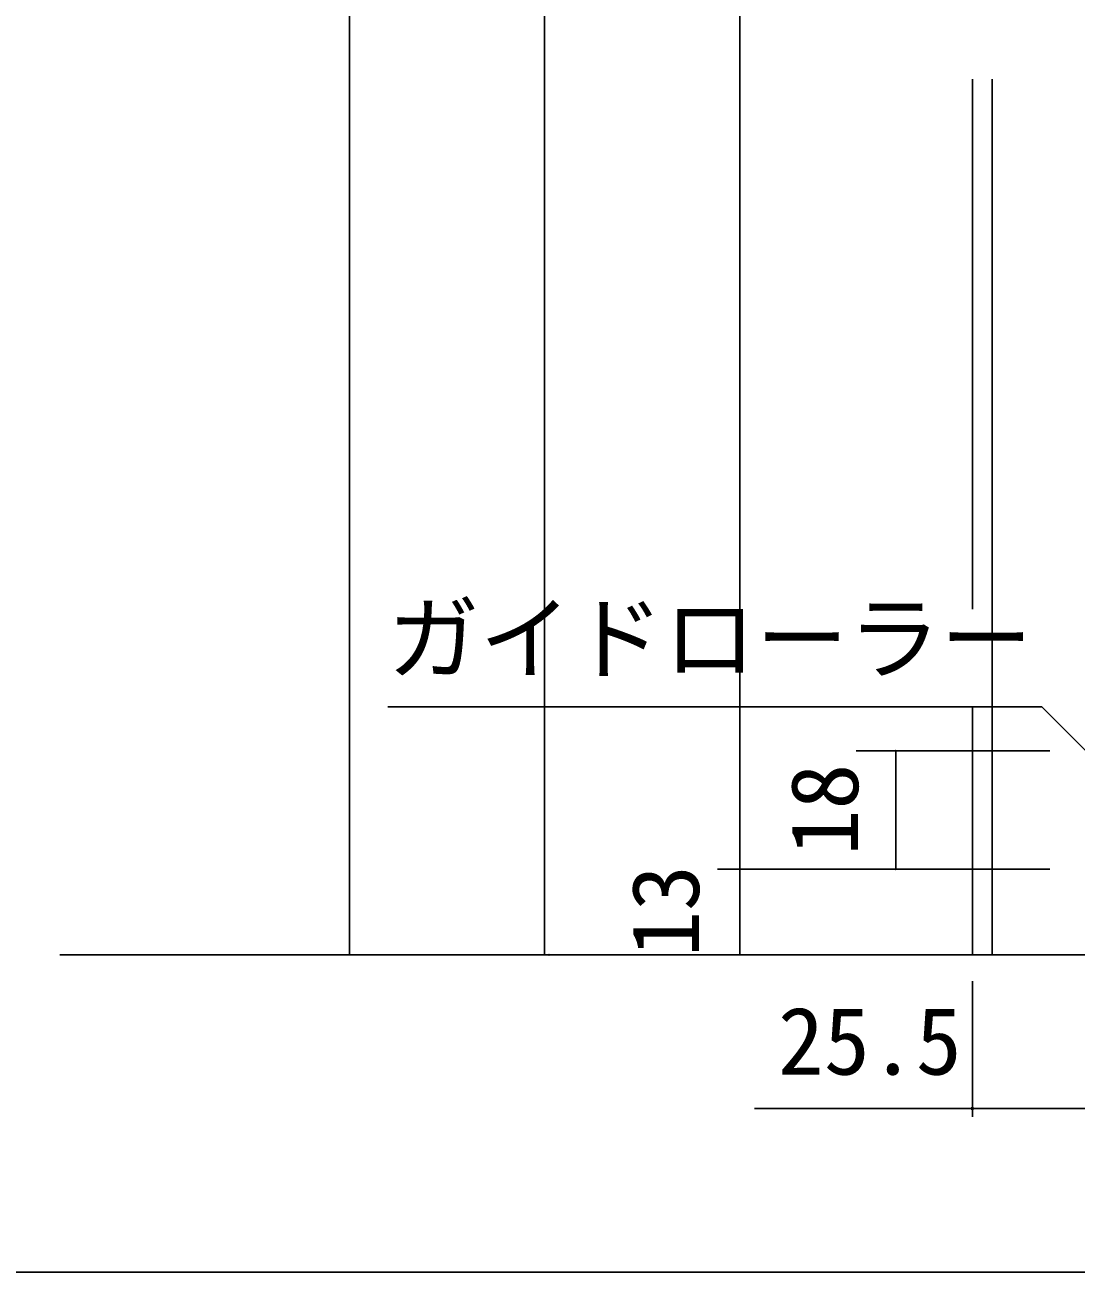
# Model space of a CAD drawing. Units: millimetres, scale not verified. Extents: x -800 to 800, y -554 to 554.
# Drawn here: x -594.5 to -434.9, y -27 to 162.5 of the extents above; entities that cross this region are included whole.
import ezdxf
from ezdxf.enums import TextEntityAlignment as Align

# ---------------------------------------------------------------- set-up
doc = ezdxf.new("R2010")
doc.units = ezdxf.units.MM
doc.header["$LTSCALE"] = 4
for name, color, linetype, lineweight in [('1-0', 7, 'Continuous', 25), ('1-4_0', 7, 'Continuous', 25), ('2-0', 7, 'Continuous', 25)]:
    doc.layers.add(name, color=color, linetype=linetype, lineweight=lineweight)
doc.styles.add('ＭＳ ゴシック', font='')
doc.styles.get('ＭＳ ゴシック').set_extended_font_data('MS Gothic')

msp = doc.modelspace()

# ---------------------------------------------------------------- linework, layer by layer
at = {"layer": '1-0'}
msp.add_lwpolyline([(152, -27), (-780, -27), (-780, 534)], dxfattribs=at)
at = {"layer": '1-4_0'}
msp.add_lwpolyline([(152, -27), (-780, -27), (-780, 534)], dxfattribs=at)
msp.add_lwpolyline([(152, -27), (-780, -27), (-780, 534)], dxfattribs=at)
at = {"layer": '2-0'}
for p, q in [((-545.225, 424.853), (-545.225, 21.197)), ((-515.574, 424.853), (-515.574, 21.197)), ((-485.925, 388.853), (-485.925, 21.197)), ((-450.624, 73.693), (-450.624, 154.212)), ((-447.623, 21.197), (-447.623, 154.212)), ((-539.36, 58.864), (-440.089, 58.864)), ((-450.624, 21.197), (-450.624, 58.863)), ((-440.089, 58.864), (-416.069, 34.847)), ((-468.262, 52.195), (-438.854, 52.195)), ((-462.263, 52.195), (-462.263, 34.195)), ((-462.224, 52.199), (-462.224, 52.195)), ((-489.338, 34.194), (-456.624, 34.194)), ((-485.885, 34.198), (-485.885, 34.194)), ((-468.262, 34.194), (-438.854, 34.194)), ((-462.224, 34.198), (-462.224, 34.194)), ((-589.173, 21.197), (-120.828, 21.197)), ((-514.885, 21.2), (-514.885, 21.197)), ((-450.624, 17.197), (-450.624, -3.411)), ((-483.689, -2.161), (-425.124, -2.161))]:
    msp.add_line(p, q, dxfattribs=at)
for centre, radius, start, end in [((-462.264, 52.195), 0.038, 165.79556, 171.35566), ((-462.265, 52.195), 0.0371, 171.35565, 177.07031), ((-462.26, 52.195), 0.042, 177.26898, 182.73102), ((-462.256, 52.195), 0.0457, 182.51198, 187.74671), ((-462.263, 52.195), 0.039, 160.37208, 165.79686), ((-462.259, 52.195), 0.0426, 187.74995, 193.16316), ((-462.262, 52.194), 0.0402, 193.1672, 198.73371), ((-462.264, 52.193), 0.0383, 198.73842, 204.42853), ((-462.262, 52.194), 0.0404, 149.81459, 155.05938), ((-462.262, 52.194), 0.0398, 155.0566, 160.3743), ((-462.265, 52.193), 0.0369, 204.43373, 210.21437), ((-462.262, 52.194), 0.0408, 144.60837, 149.81763), ((-462.266, 52.192), 0.036, 210.21983, 216.05614), ((-462.266, 52.192), 0.0355, 216.06162, 221.91864), ((-462.261, 52.194), 0.0408, 139.39943, 144.6114), ((-462.262, 52.194), 0.0406, 134.15054, 139.40218), ((-462.266, 52.192), 0.0355, 221.92391, 227.76818), ((-462.262, 52.194), 0.0402, 128.82792, 134.15275), ((-462.266, 52.192), 0.0357, 227.77305, 233.57399), ((-462.266, 52.193), 0.0364, 233.57834, 239.30914), ((-462.262, 52.195), 0.0396, 123.40354, 128.82929), ((-462.263, 52.195), 0.039, 117.85761, 123.40378), ((-462.265, 52.194), 0.0373, 239.31291, 244.95103), ((-462.263, 52.196), 0.0384, 112.18123, 117.85641), ((-462.264, 52.195), 0.0387, 244.9542, 250.48144), ((-462.263, 52.196), 0.0381, 106.37884, 112.17837), ((-462.264, 52.196), 0.0403, 250.48403, 255.88618), ((-462.263, 52.196), 0.038, 100.47, 106.37422), ((-462.263, 52.198), 0.0423, 255.88826, 261.15465), ((-462.263, 52.196), 0.0383, 94.48976, 100.46374), ((-462.263, 52.2), 0.0446, 261.15627, 266.27916), ((-462.263, 52.196), 0.0382, 88.47241, 94.54328), ((-462.263, 52.202), 0.0459, 266.22639, 271.27137), ((-462.263, 52.198), 0.0358, 82.21934, 88.42088), ((-462.263, 52.198), 0.0424, 271.28926, 276.5165), ((-462.263, 52.198), 0.0364, 76.19061, 82.21372), ((-462.263, 52.197), 0.0414, 276.5174, 281.78688), ((-462.263, 52.196), 0.0405, 281.78755, 287.10255), ((-462.263, 52.197), 0.0374, 70.3655, 76.1876), ((-462.264, 52.196), 0.0386, 64.74529, 70.3648), ((-462.262, 52.196), 0.0397, 287.1031, 292.46897), ((-462.264, 52.195), 0.0398, 59.3136, 64.74646), ((-462.262, 52.195), 0.0389, 292.46956, 297.8926), ((-462.265, 52.194), 0.0409, 54.04063, 59.31618), ((-462.262, 52.194), 0.0382, 297.89339, 303.37948), ((-462.265, 52.193), 0.0418, 48.88699, 54.04417), ((-462.261, 52.194), 0.0377, 303.38064, 308.93367), ((-462.266, 52.193), 0.0424, 43.80703, 48.89116), ((-462.261, 52.194), 0.0372, 308.93537, 314.55561), ((-462.266, 52.192), 0.0425, 38.75124, 43.81155), ((-462.261, 52.193), 0.0369, 314.55801, 320.24063), ((-462.266, 52.193), 0.0422, 33.66826, 38.75586), ((-462.261, 52.193), 0.0369, 320.24381, 325.9776), ((-462.265, 52.193), 0.0414, 28.50667, 33.67276), ((-462.261, 52.193), 0.0371, 325.98159, 331.74824), ((-462.264, 52.194), 0.0403, 23.21692, 28.51076), ((-462.262, 52.194), 0.0376, 331.75295, 337.52703), ((-462.263, 52.194), 0.0389, 17.75386, 23.22023), ((-462.264, 52.194), 0.04, 343.28753, 348.97677), ((-462.262, 52.194), 0.0386, 337.53226, 343.28206), ((-462.261, 52.195), 0.0374, 12.08013, 17.75592), ((-462.26, 52.195), 0.0359, 6.17058, 12.08035), ((-462.266, 52.195), 0.042, 348.98213, 354.57235), ((-462.268, 52.195), 0.0447, 354.57726, 0.03051), ((-485.917, 34.194), 0.0461, 167.30076, 172.4108), ((-485.915, 34.194), 0.0476, 172.41237, 177.49008), ((-485.921, 34.194), 0.0423, 177.28194, 182.71806), ((-485.926, 34.194), 0.0374, 182.92754, 188.59425), ((-485.918, 34.194), 0.0448, 162.16106, 167.29973), ((-485.924, 34.194), 0.0387, 188.59373, 194.06049), ((-485.923, 34.194), 0.0399, 194.05839, 199.34971), ((-485.919, 34.195), 0.0437, 156.99154, 162.16058), ((-485.922, 34.195), 0.041, 199.34648, 204.49787), ((-485.92, 34.195), 0.0426, 151.78516, 156.99156), ((-485.921, 34.195), 0.0417, 204.49388, 209.54844), ((-485.921, 34.196), 0.0415, 146.53024, 151.78559), ((-485.921, 34.195), 0.0421, 209.54399, 214.54965), ((-485.922, 34.196), 0.0404, 141.21141, 146.53094), ((-485.921, 34.195), 0.042, 214.54498, 219.55243), ((-485.923, 34.197), 0.0392, 135.811, 141.2122), ((-485.922, 34.195), 0.0414, 219.54776, 224.60875), ((-485.924, 34.198), 0.0381, 130.3107, 135.81166), ((-485.922, 34.194), 0.0404, 224.6043, 229.76987), ((-485.925, 34.198), 0.037, 124.69368, 130.31096), ((-485.923, 34.193), 0.0391, 229.76596, 235.08436), ((-485.924, 34.192), 0.0376, 235.08139, 240.59529), ((-485.925, 34.199), 0.0359, 118.94704, 124.69324), ((-485.926, 34.2), 0.035, 113.06453, 118.94558), ((-485.925, 34.19), 0.036, 240.59379, 246.33638), ((-485.926, 34.189), 0.0345, 246.33697, 252.32716), ((-485.926, 34.201), 0.0342, 107.0493, 113.06175), ((-485.926, 34.201), 0.0337, 100.91642, 107.04501), ((-485.926, 34.188), 0.0332, 252.33047, 258.56738), ((-485.926, 34.201), 0.0336, 94.69429, 100.91056), ((-485.926, 34.187), 0.0323, 258.57387, 265.03187), ((-485.926, 34.199), 0.0365, 88.47665, 94.51767), ((-485.926, 34.189), 0.0345, 265.22372, 271.60851), ((-485.926, 34.19), 0.0448, 83.2407, 88.67196), ((-485.926, 34.197), 0.0427, 271.41725, 277.11512), ((-485.926, 34.192), 0.0433, 77.74544, 83.23734), ((-485.926, 34.197), 0.0421, 277.12005, 282.77356), ((-485.926, 34.193), 0.0421, 72.20845, 77.74231), ((-485.926, 34.196), 0.0418, 282.7772, 288.3595), ((-485.926, 34.196), 0.0418, 288.36172, 293.8584), ((-485.925, 34.194), 0.0412, 66.64504, 72.20566), ((-485.925, 34.194), 0.0405, 61.06658, 66.64261), ((-485.926, 34.196), 0.0419, 293.85926, 299.26831), ((-485.925, 34.195), 0.0401, 55.48069, 61.06449), ((-485.926, 34.197), 0.0421, 299.26795, 304.59878), ((-485.925, 34.195), 0.0398, 49.89181, 55.47888), ((-485.926, 34.197), 0.0422, 304.5974, 309.86911), ((-485.925, 34.195), 0.0397, 44.30207, 49.89017), ((-485.926, 34.197), 0.0421, 309.86695, 315.10644), ((-485.925, 34.195), 0.0397, 38.7125, 44.30048), ((-485.926, 34.196), 0.0417, 315.10374, 320.34374), ((-485.925, 34.195), 0.0399, 33.1243, 38.71084), ((-485.925, 34.196), 0.0411, 320.34075, 325.6178), ((-485.925, 34.195), 0.0403, 325.61477, 330.96718), ((-485.925, 34.195), 0.0402, 27.54004, 33.12243), ((-485.924, 34.195), 0.0392, 330.96443, 336.4299), ((-485.925, 34.195), 0.0407, 21.96484, 27.53787), ((-485.926, 34.194), 0.0414, 16.40717, 21.96232), ((-485.923, 34.194), 0.0379, 336.4278, 342.04075), ((-485.927, 34.194), 0.0423, 10.87935, 16.40429), ((-485.921, 34.194), 0.0367, 342.03973, 347.8279), ((-485.928, 34.194), 0.0436, 5.39754, 10.87616), ((-485.919, 34.194), 0.0344, 353.81156, 359.98645), ((-485.92, 34.194), 0.0354, 347.82846, 353.80892), ((-462.257, 34.194), 0.0454, 167.17, 172.36639), ((-462.255, 34.194), 0.0472, 172.36805, 177.48853), ((-462.26, 34.194), 0.0422, 177.27631, 182.72369), ((-462.265, 34.194), 0.0371, 182.92969, 188.64435), ((-462.264, 34.194), 0.038, 188.64434, 194.20444), ((-462.258, 34.194), 0.0438, 161.90189, 167.16851), ((-462.263, 34.194), 0.039, 194.20314, 199.62792), ((-462.26, 34.195), 0.0424, 156.56704, 161.90055), ((-462.261, 34.195), 0.0412, 151.16671, 156.5658), ((-462.262, 34.194), 0.0398, 199.6257, 204.9434), ((-462.262, 34.195), 0.0404, 204.94062, 210.18541), ((-462.262, 34.196), 0.0402, 145.70073, 151.16549), ((-462.262, 34.195), 0.0408, 210.18237, 215.39163), ((-462.262, 34.196), 0.0393, 140.16845, 145.69943), ((-462.261, 34.195), 0.0408, 215.3886, 220.60057), ((-462.263, 34.197), 0.0385, 134.56988, 140.16692), ((-462.262, 34.195), 0.0406, 220.59782, 225.84946), ((-462.263, 34.197), 0.038, 128.90703, 134.56797), ((-462.262, 34.194), 0.0402, 225.84725, 231.17208), ((-462.264, 34.197), 0.0376, 123.18532, 128.90463), ((-462.262, 34.194), 0.0396, 231.17071, 236.59646), ((-462.264, 34.198), 0.0374, 117.41476, 123.18231), ((-462.263, 34.193), 0.039, 236.59622, 242.14239), ((-462.264, 34.198), 0.0375, 111.61091, 117.41109), ((-462.263, 34.193), 0.0384, 242.14359, 247.81877), ((-462.263, 34.197), 0.0378, 105.79528, 111.60662), ((-462.263, 34.193), 0.0381, 247.82163, 253.62116), ((-462.263, 34.196), 0.0386, 99.99504, 105.79048), ((-462.263, 34.192), 0.038, 253.62578, 259.53), ((-462.263, 34.195), 0.0398, 94.24199, 99.98993), ((-462.263, 34.193), 0.0383, 259.53626, 265.51024), ((-462.263, 34.195), 0.0403, 88.5538, 94.29676), ((-462.263, 34.193), 0.0382, 265.45672, 271.52759), ((-462.263, 34.198), 0.0375, 82.60792, 88.52014), ((-462.263, 34.19), 0.0358, 271.57912, 277.78066), ((-462.263, 34.198), 0.0374, 76.74886, 82.60364), ((-462.263, 34.191), 0.0364, 277.78628, 283.80939), ((-462.263, 34.198), 0.0376, 70.96693, 76.74577), ((-462.263, 34.192), 0.0374, 283.8124, 289.6345), ((-462.263, 34.197), 0.0379, 65.27024, 70.96498), ((-462.264, 34.193), 0.0386, 289.6352, 295.25471), ((-462.263, 34.197), 0.0384, 59.65765, 65.26927), ((-462.264, 34.194), 0.0398, 295.25354, 300.6864), ((-462.264, 34.196), 0.0389, 54.12065, 59.65744), ((-462.265, 34.195), 0.0409, 300.68382, 305.95937), ((-462.264, 34.196), 0.0395, 48.64554, 54.12095), ((-462.265, 34.196), 0.0418, 305.95583, 311.11301), ((-462.264, 34.195), 0.04, 43.2157, 48.64608), ((-462.266, 34.196), 0.0424, 311.10884, 316.19297), ((-462.265, 34.195), 0.0405, 37.81375, 43.21625), ((-462.266, 34.196), 0.0425, 316.18845, 321.24876), ((-462.265, 34.195), 0.0409, 32.42359, 37.81409), ((-462.266, 34.196), 0.0422, 321.24414, 326.33174), ((-462.265, 34.196), 0.0414, 326.32724, 331.49333), ((-462.265, 34.195), 0.0413, 27.03218, 32.42352), ((-462.266, 34.194), 0.0418, 21.63114, 27.03154), ((-462.264, 34.195), 0.0403, 331.48924, 336.78308), ((-462.266, 34.194), 0.0424, 16.21801, 21.62981), ((-462.263, 34.195), 0.0389, 336.77977, 342.24614), ((-462.267, 34.194), 0.0431, 10.79714, 16.21595), ((-462.268, 34.194), 0.0441, 5.38, 10.79435), ((-462.26, 34.194), 0.0359, 347.91965, 353.82942), ((-462.261, 34.194), 0.0374, 342.24408, 347.91987), ((-462.258, 34.194), 0.0345, 353.83165, 359.98246), ((-514.919, 21.197), 0.0446, 182.63496, 187.85567), ((-514.926, 21.197), 0.0374, 171.40575, 177.07246), ((-514.923, 21.197), 0.0404, 177.22595, 182.77405), ((-514.919, 21.197), 0.0445, 187.85614, 193.00978), ((-514.923, 21.196), 0.0399, 160.65029, 165.94161), ((-514.924, 21.196), 0.0387, 165.93951, 171.40627), ((-514.919, 21.197), 0.0444, 193.00922, 198.10596), ((-514.922, 21.196), 0.041, 155.50213, 160.65352), ((-514.919, 21.197), 0.0442, 198.10453, 203.16291), ((-514.922, 21.195), 0.0417, 150.45156, 155.50612), ((-514.919, 21.196), 0.0438, 203.16077, 208.20632), ((-514.921, 21.195), 0.0421, 145.45035, 150.45601), ((-514.92, 21.196), 0.0432, 208.20366, 213.26741), ((-514.921, 21.195), 0.042, 140.44757, 145.45502), ((-514.921, 21.196), 0.0423, 213.26441, 218.38138), ((-514.922, 21.196), 0.0414, 135.39125, 140.45224), ((-514.922, 21.195), 0.0411, 218.37828, 223.58582), ((-514.923, 21.196), 0.0404, 130.23013, 135.3957), ((-514.923, 21.194), 0.0397, 223.58288, 228.91868), ((-514.924, 21.193), 0.0382, 228.91626, 234.41591), ((-514.923, 21.197), 0.0391, 124.91564, 130.23404), ((-514.924, 21.199), 0.0376, 119.40471, 124.91861), ((-514.924, 21.191), 0.0366, 234.41443, 240.10821), ((-514.925, 21.2), 0.036, 113.66362, 119.40621), ((-514.925, 21.19), 0.0351, 240.10819, 246.01707), ((-514.926, 21.201), 0.0345, 107.67284, 113.66303), ((-514.926, 21.189), 0.0337, 246.01908, 252.15012), ((-514.926, 21.203), 0.0332, 101.43262, 107.66953), ((-514.926, 21.188), 0.0327, 252.15464, 258.49629), ((-514.926, 21.203), 0.0323, 94.96813, 101.42613), ((-514.926, 21.187), 0.0321, 258.50357, 265.02204), ((-514.926, 21.201), 0.0345, 88.39149, 94.77628), ((-514.926, 21.19), 0.0345, 265.21307, 271.61285), ((-514.926, 21.193), 0.0427, 82.88488, 88.58275), ((-514.926, 21.198), 0.0425, 271.41494, 277.14461), ((-514.926, 21.194), 0.0421, 77.22644, 82.87995), ((-514.926, 21.197), 0.0415, 277.14969, 282.87773), ((-514.926, 21.194), 0.0418, 71.6405, 77.2228), ((-514.926, 21.196), 0.041, 282.88194, 288.57878), ((-514.926, 21.194), 0.0418, 66.1416, 71.63828), ((-514.926, 21.196), 0.0408, 288.58196, 294.22721), ((-514.926, 21.194), 0.0419, 60.73169, 66.14074), ((-514.926, 21.196), 0.0408, 294.22931, 299.81231), ((-514.926, 21.196), 0.0409, 299.81342, 305.33275), ((-514.926, 21.194), 0.0421, 55.40122, 60.73205), ((-514.926, 21.194), 0.0422, 50.13089, 55.4026), ((-514.926, 21.196), 0.0411, 305.33301, 310.79525), ((-514.926, 21.194), 0.0421, 44.89356, 50.13305), ((-514.926, 21.196), 0.0413, 310.7949, 316.21291), ((-514.926, 21.194), 0.0417, 39.65626, 44.89626), ((-514.926, 21.197), 0.0415, 316.21217, 321.60318), ((-514.925, 21.194), 0.0411, 34.3822, 39.65925), ((-514.926, 21.197), 0.0416, 321.60228, 326.98579), ((-514.925, 21.195), 0.0403, 29.03282, 34.38523), ((-514.926, 21.197), 0.0416, 326.98498, 332.38073), ((-514.924, 21.195), 0.0392, 23.5701, 29.03557), ((-514.926, 21.197), 0.0415, 332.38024, 337.80616), ((-514.923, 21.196), 0.0379, 17.95925, 23.5722), ((-514.926, 21.197), 0.0414, 337.80622, 343.27642), ((-514.921, 21.196), 0.0367, 12.1721, 17.96027), ((-514.927, 21.197), 0.0417, 354.38136, 0.00443), ((-514.926, 21.197), 0.0414, 343.27723, 348.80016), ((-514.92, 21.196), 0.0354, 6.19108, 12.17154), ((-514.926, 21.197), 0.0415, 348.80188, 354.37864), ((-450.624, -2.161), 0.156, 0, 180), ((-450.624, -2.161), 0.156, 180, 0)]:
    msp.add_arc(centre, radius, start, end, dxfattribs=at)

# ---------------------------------------------------------------- texts
at = {"layer": '2-0', "style": 'ＭＳ ゴシック'}
for s, p in [('ガイドローラー', (-539.46, 61.081)), ('25.5', (-480.153, -0.088))]:
    msp.add_text(s, height=10.26, dxfattribs=at).set_placement(p, align=Align.BOTTOM_LEFT)
for s, p in [('18', (-464.898, 36.281)), ('13', (-489.049, 20.877))]:
    msp.add_text(s, height=10.26, rotation=90, dxfattribs=at).set_placement(p, align=Align.BOTTOM_LEFT)

doc.saveas('drawing.dxf')
